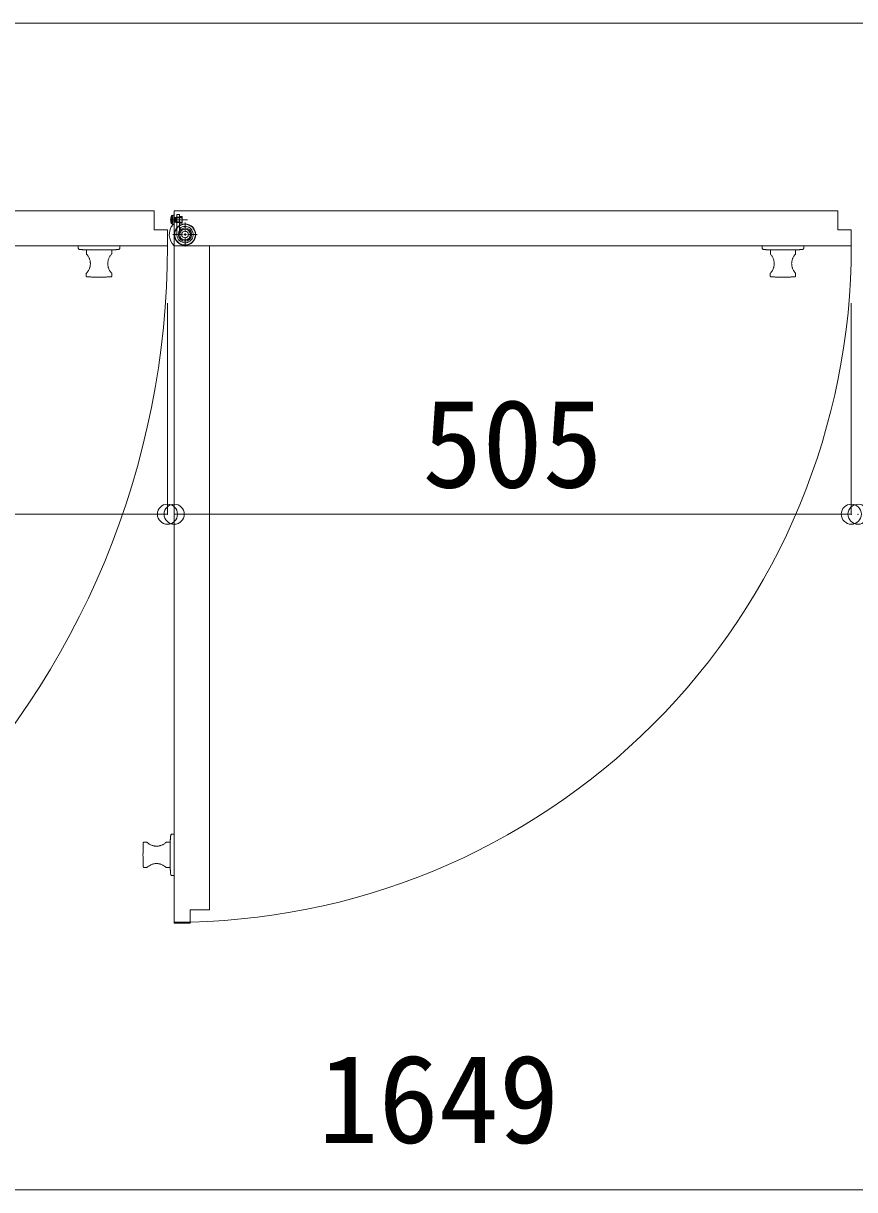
# Model space of a CAD drawing. Units: millimetres at full size, sheet at 1:30. Extents: x -6149 to 5151, y -9003 to 3076.
# Drawn here: x 2691 to 3311, y -4112 to -3243 of the extents above; entities that cross this region are included whole.
import ezdxf
from ezdxf.enums import TextEntityAlignment as Align

# ---------------------------------------------------------------- set-up
doc = ezdxf.new("R2010")
doc.units = ezdxf.units.MM
doc.header["$LTSCALE"] = 30
doc.header["$PDMODE"] = 32
doc.header["$PDSIZE"] = 15
for name, pattern in [('CHAIN1', [8, 5, -1, 1, -1]), ('DASHED3', [4, 3, -1]), ('DOUBLE_CHAIN1', [8.8, 5, -1, 0.6, -0.6, 0.6, -1])]:
    doc.linetypes.add(name, pattern=pattern)
for name, color, linetype, lineweight in [('0-0', 7, 'DOUBLE_CHAIN1', 9), ('0-3', 7, 'DOUBLE_CHAIN1', 9), ('0-6', 7, 'Continuous', 9), ('0-8', 7, 'Continuous', 9), ('8-3', 7, 'Continuous', 9)]:
    doc.layers.add(name, color=color, linetype=linetype, lineweight=lineweight)
doc.styles.add('ＭＳ ゴシック', font='')
doc.styles.get('ＭＳ ゴシック').set_extended_font_data('MS Gothic')

msp = doc.modelspace()

# ---------------------------------------------------------------- linework, layer by layer
at = {"layer": '0-0', "linetype": 'Continuous'}
for p, q in [((1450.65, -3242.83), (5150.65, -3242.83)), ((1450.65, -3242.83), (5150.65, -3242.83)), ((1450.65, -3242.83), (5150.65, -3242.83)), ((1450.65, -3242.83), (5150.65, -3242.83)), ((1450.65, -3242.83), (5150.65, -3242.83)), ((1450.65, -3242.83), (5150.65, -3242.83)), ((1450.65, -3242.83), (5150.65, -3242.83)), ((1450.65, -3242.83), (5150.65, -3242.83)), ((5150.65, -3242.83), (1450.65, -3242.83))]:
    msp.add_line(p, q, dxfattribs=at)
msp.add_lwpolyline([(1450.65, -3242.83), (4913.01, -3242.83), (5150.65, -3242.83)], dxfattribs=at)
msp.add_lwpolyline([(1450.65, -3242.83), (4913.01, -3242.83), (5150.65, -3242.83)], dxfattribs=at)
msp.add_lwpolyline([(1450.65, -3242.83), (4913.01, -3242.83), (5150.65, -3242.83)], dxfattribs=at)
msp.add_lwpolyline([(1450.65, -3242.83), (4913.01, -3242.83), (5150.65, -3242.83)], dxfattribs=at)
at = {"layer": '0-3', "color": 3, "linetype": 'Continuous'}
for p, q in [((5150.65, -3242.83), (1450.65, -3242.83)), ((2183.15, -3382.53), (2788.15, -3382.53)), ((2788.15, -3396.83), (2788.15, -3382.53)), ((2803.15, -3408.83), (2803.15, -3382.53)), ((2803.15, -3382.53), (3298.15, -3382.53)), ((3298.15, -3396.83), (3298.15, -3382.53)), ((2800.81, -3388.86), (2800.64, -3388.86)), ((2800.64, -3389.79), (2800.81, -3389.79)), ((2800.81, -3387.23), (2800.8, -3387.23)), ((2800.8, -3391.43), (2800.81, -3391.43)), ((2800.9, -3391.79), (2800.9, -3386.86)), ((2803.15, -3392.83), (2803.15, -3385.83)), ((2803.35, -3387.54), (2803.85, -3387.54)), ((2803.85, -3387.54), (2804.55, -3387.76)), ((2803.85, -3391.11), (2804.55, -3390.9)), ((2804.55, -3391.33), (2803.85, -3391.11)), ((2807.15, -3387.76), (2804.55, -3387.76)), ((2807.15, -3390.9), (2804.55, -3390.9)), ((2807.15, -3391.33), (2804.55, -3391.33)), ((2805.15, -3387.43), (2805.15, -3385.43)), ((2805.15, -3385.43), (2807.15, -3385.43)), ((2805.15, -3387.43), (2805.15, -3400.33)), ((2807.15, -3385.43), (2807.15, -3387.43)), ((2809.15, -3386.93), (2807.15, -3386.93)), ((2807.15, -3391.33), (2807.15, -3387.33)), ((2807.15, -3387.43), (2807.15, -3400.33)), ((2809.15, -3386.93), (2809.15, -3391.93)), ((2798.15, -3396.83), (2788.15, -3396.83)), ((2798.15, -3408.83), (2798.15, -3396.83)), ((2803.15, -3392.83), (2802.03, -3392.73)), ((2807.15, -3391.93), (2809.15, -3391.93)), ((2808.63, -3397.17), (2807.35, -3395.64)), ((3308.15, -3396.83), (3298.15, -3396.83)), ((3308.15, -3408.83), (3308.15, -3396.83)), ((2183.15, -3408.83), (2798.15, -3408.83)), ((2803.31, -3408.83), (2803, -3408.83)), ((2803.15, -3408.67), (2803.15, -3408.98)), ((2803.15, -3408.83), (2829.45, -3408.83)), ((2803.15, -3408.83), (3308.15, -3408.83)), ((2803.15, -3408.83), (2803.15, -3913.83)), ((2829.45, -3408.83), (2829.45, -3903.83)), ((2815.15, -3903.83), (2829.45, -3903.83)), ((2815.15, -3913.83), (2815.15, -3903.83)), ((2803.15, -3913.83), (2815.15, -3913.83))]:
    msp.add_line(p, q, dxfattribs=at)
at = {"layer": '0-3', "linetype": 'Continuous'}
for q in [(5150.65, -3242.83), (5150.65, -3242.83), (4913.01, -3242.83), (5150.65, -3242.83), (5150.65, -3242.83), (4913.01, -3242.83), (5150.65, -3242.83), (5150.65, -3242.83), (4913.01, -3242.83), (5150.65, -3242.83), (5150.65, -3242.83), (4913.01, -3242.83)]:
    msp.add_line((1450.65, -3242.83), q, dxfattribs=at)
at = {"layer": '0-3', "color": 3, "linetype": 'CHAIN1'}
for p, q in [((2800.22, -3389.33), (2807.48, -3389.33)), ((2813.12, -3389.33), (2802.11, -3389.33)), ((2811.15, -3389.43), (2803.15, -3389.43)), ((2811.25, -3398.33), (2811.25, -3391.33)), ((2811.25, -3398.33), (2811.25, -3393.23)), ((2811.25, -3400.33), (2811.25, -3399.33)), ((2811.25, -3400.33), (2811.25, -3399.33)), ((2809.25, -3400.33), (2802.25, -3400.33)), ((2809.25, -3400.33), (2804.15, -3400.33)), ((2811.25, -3400.33), (2810.25, -3400.33)), ((2811.25, -3400.33), (2810.25, -3400.33)), ((2811.25, -3400.33), (2811.25, -3401.33)), ((2811.25, -3400.33), (2812.25, -3400.33)), ((2811.25, -3400.33), (2812.25, -3400.33)), ((2811.25, -3400.33), (2811.25, -3401.33)), ((2811.25, -3402.33), (2811.25, -3407.43)), ((2811.25, -3402.33), (2811.25, -3409.33)), ((2813.25, -3400.33), (2818.35, -3400.33)), ((2813.25, -3400.33), (2820.25, -3400.33))]:
    msp.add_line(p, q, dxfattribs=at)
at = {"layer": '0-3', "color": 3, "linetype": 'DASHED3'}
for p, q in [((2801.85, -3388.16), (2800.64, -3388.16)), ((2801.85, -3390.49), (2800.64, -3390.49)), ((2801.85, -3387.23), (2800.81, -3387.23)), ((2801.85, -3388.86), (2800.81, -3388.86)), ((2801.85, -3389.79), (2800.81, -3389.79)), ((2801.85, -3391.43), (2800.81, -3391.43)), ((2801.85, -3391.43), (2801.85, -3387.23)), ((2809.15, -3387.43), (2805.15, -3387.43)), ((2809.15, -3387.78), (2805.15, -3387.78)), ((2805.15, -3391.08), (2809.15, -3391.08)), ((2805.15, -3391.43), (2809.15, -3391.43))]:
    msp.add_line(p, q, dxfattribs=at)
at = {"layer": '0-3', "color": 4}
for p, q in [((2762.65, -3408.83), (2731.65, -3408.83)), ((2731.65, -3410.39), (2731.65, -3408.83)), ((2762.65, -3410.39), (2762.65, -3408.83)), ((3272.65, -3408.83), (3241.65, -3408.83)), ((3241.65, -3410.39), (3241.65, -3408.83)), ((3272.65, -3410.39), (3272.65, -3408.83)), ((2756.71, -3411.83), (2737.61, -3411.83)), ((2737.75, -3414.65), (2737.75, -3411.83)), ((2756.55, -3414.65), (2756.55, -3411.83)), ((3266.71, -3411.83), (3247.61, -3411.83)), ((3247.75, -3414.65), (3247.75, -3411.83)), ((3266.55, -3414.65), (3266.55, -3411.83)), ((2737.61, -3429.34), (2737.61, -3431.33)), ((2756.55, -3429.34), (2756.55, -3431.33)), ((3247.61, -3429.34), (3247.61, -3431.33)), ((3266.55, -3429.34), (3266.55, -3431.33)), ((2801.58, -3847.33), (2803.15, -3847.33)), ((2803.15, -3878.33), (2803.15, -3847.33)), ((2782.64, -3853.28), (2780.65, -3853.28)), ((2797.33, -3853.43), (2800.15, -3853.43)), ((2800.15, -3872.38), (2800.15, -3853.28)), ((2782.64, -3872.23), (2780.65, -3872.23)), ((2797.33, -3872.23), (2800.15, -3872.23)), ((2801.58, -3878.33), (2803.15, -3878.33))]:
    msp.add_line(p, q, dxfattribs=at)
at = {"layer": '0-3', "color": 3, "linetype": 'Continuous'}
for points in [[(2800.64, -3388.16), (2800.63, -3388.28), (2800.62, -3388.39), (2800.61, -3388.5), (2800.6, -3388.59), (2800.6, -3388.68), (2800.61, -3388.75), (2800.61, -3388.8), (2800.62, -3388.84), (2800.63, -3388.85), (2800.64, -3388.86)], [(2800.64, -3389.79), (2800.63, -3389.8), (2800.62, -3389.83), (2800.61, -3389.88), (2800.6, -3389.94), (2800.6, -3390.02), (2800.61, -3390.12), (2800.61, -3390.22), (2800.62, -3390.33), (2800.63, -3390.41), (2800.64, -3390.49)], [(2802.03, -3392.73), (2802.03, -3385.92), (2803.15, -3385.83)], [(2803.85, -3391.11), (2803.35, -3391.11), (2803.35, -3387.54)], [(2803.85, -3391.11), (2803.85, -3387.54), (2804.55, -3387.33)], [(2804.55, -3391.33), (2804.55, -3387.33), (2807.15, -3387.33)]]:
    msp.add_lwpolyline(points, dxfattribs=at)
for radius in [8, 7.7, 5, 4, 2.5]:
    msp.add_circle((2811.25, -3400.33), radius, dxfattribs=at)
for centre, radius, start, end in [((2809.55, -3389.33), 8.99, 166.48808, 172.54172), ((2809.55, -3389.33), 8.99, 187.45828, 193.51192), ((2809.55, -3389.33), 9, 164.11915, 166.5066), ((2809.55, -3389.33), 8.75, 176.94332, 183.05668), ((2809.55, -3389.33), 9, 193.4934, 195.88085), ((2802.15, -3387.22), 1.3, 95, 164.11915), ((2803.35, -3387.34), 0.2, 180, 270), ((2803.35, -3391.31), 0.2, 90, 180), ((2811.25, -3400.33), 11.74, 139.81566, 226.38028), ((2802.15, -3391.43), 1.3, 195.88085, 265), ((2811.25, -3400.33), 6.1, 180, 129.74294), ((2811.25, -3400.33), 4.1, 180, 129.74294), ((2183.95, -3408.83), 614.2, 269.92537, 0), ((2803.75, -3408.23), 0.6, 180, 270), ((2803.95, -3408.83), 504.2, 269.90923, 0)]:
    msp.add_arc(centre, radius, start, end, dxfattribs=at)
at = {"layer": '0-3', "color": 4}
for centre, radius, start, end in [((2732.65, -3410.39), 1, 180, 264.01083), ((2747.16, -3272.15), 140, 264.01083, 266.08857), ((2738.25, -3414.65), 0.5, 180, 223.08896), ((2730.4, -3421.99), 10.25, 316.91104, 43.08896), ((2763.9, -3421.99), 10.25, 136.91104, 223.08896), ((2756.05, -3414.65), 0.5, 316.91104, 0), ((2747.16, -3272.15), 140, 273.91143, 275.98641), ((2761.65, -3410.39), 1, 275.98641, 0), ((3242.65, -3410.39), 1, 180, 264.01083), ((3257.16, -3272.15), 140, 264.01083, 266.08857), ((3248.25, -3414.65), 0.5, 180, 223.08896), ((3240.4, -3421.99), 10.25, 316.91104, 43.08896), ((3273.9, -3421.99), 10.25, 136.91104, 223.08896), ((3266.05, -3414.65), 0.5, 316.91104, 0), ((3257.16, -3272.15), 140, 273.91143, 275.98641), ((3271.65, -3410.39), 1, 275.98641, 0), ((2738.11, -3429.34), 0.5, 136.91104, 180), ((2738.11, -3431.33), 0.5, 180, 266.80127), ((2747.01, -3272.08), 160, 266.80127, 270.02626), ((2747.15, -3272.08), 160, 269.97374, 273.19873), ((2756.05, -3431.33), 0.5, 273.19873, 0), ((2756.05, -3429.34), 0.5, 0, 43.08896), ((3248.11, -3429.34), 0.5, 136.91104, 180), ((3248.11, -3431.33), 0.5, 180, 266.80127), ((3257.01, -3272.08), 160, 266.80127, 270.02626), ((3257.15, -3272.08), 160, 269.97374, 273.19873), ((3266.05, -3431.33), 0.5, 273.19873, 0), ((3266.05, -3429.34), 0.5, 0, 43.08896), ((2939.83, -3862.83), 140, 174.01083, 176.08857), ((2801.58, -3848.33), 1, 90, 174.01083), ((2939.9, -3862.68), 160, 176.80127, 180.02626), ((2780.65, -3853.78), 0.5, 90, 176.80127), ((2782.64, -3853.78), 0.5, 46.91104, 90), ((2789.99, -3846.07), 10.25, 226.91104, 313.08896), ((2797.33, -3853.93), 0.5, 90, 133.08896), ((2939.9, -3862.83), 160, 179.97374, 183.19873), ((2789.99, -3879.58), 10.25, 46.91104, 133.08896), ((2780.65, -3871.73), 0.5, 183.19873, 270), ((2782.64, -3871.73), 0.5, 270, 313.08896), ((2797.33, -3871.73), 0.5, 226.91104, 270), ((2939.83, -3862.83), 140, 183.91143, 185.98641), ((2801.58, -3877.33), 1, 185.98641, 270)]:
    msp.add_arc(centre, radius, start, end, dxfattribs=at)
at = {"layer": '0-6'}
msp.add_line((3825.16, -4112.46), (2176.14, -4112.46), dxfattribs=at)
at = {"layer": '0-8'}
for p, q in [((2798.15, -3608.83), (2798.15, -3451.54)), ((2803.15, -3608.83), (2803.15, -3451.54)), ((3308.15, -3608.83), (3308.15, -3451.54))]:
    msp.add_line(p, q, dxfattribs=at)
for p in [(2798.15, -3608.83), (2803.15, -3608.83), (3308.15, -3608.83), (3313.15, -3608.83)]:
    msp.add_point(p, dxfattribs=at)
at = {"layer": '8-3'}
for p, q in [((2798.15, -3608.83), (2183.15, -3608.83)), ((3308.15, -3608.83), (2803.15, -3608.83))]:
    msp.add_line(p, q, dxfattribs=at)

# ---------------------------------------------------------------- texts
at = {"layer": '0-8', "style": 'ＭＳ ゴシック'}
for s, p in [('505', (2988.15, -3608.83)), ('1649', (2910.65, -4097.46))]:
    msp.add_text(s, height=65.98, dxfattribs=at).set_placement(p, align=Align.BOTTOM_LEFT)

doc.saveas('drawing.dxf')
